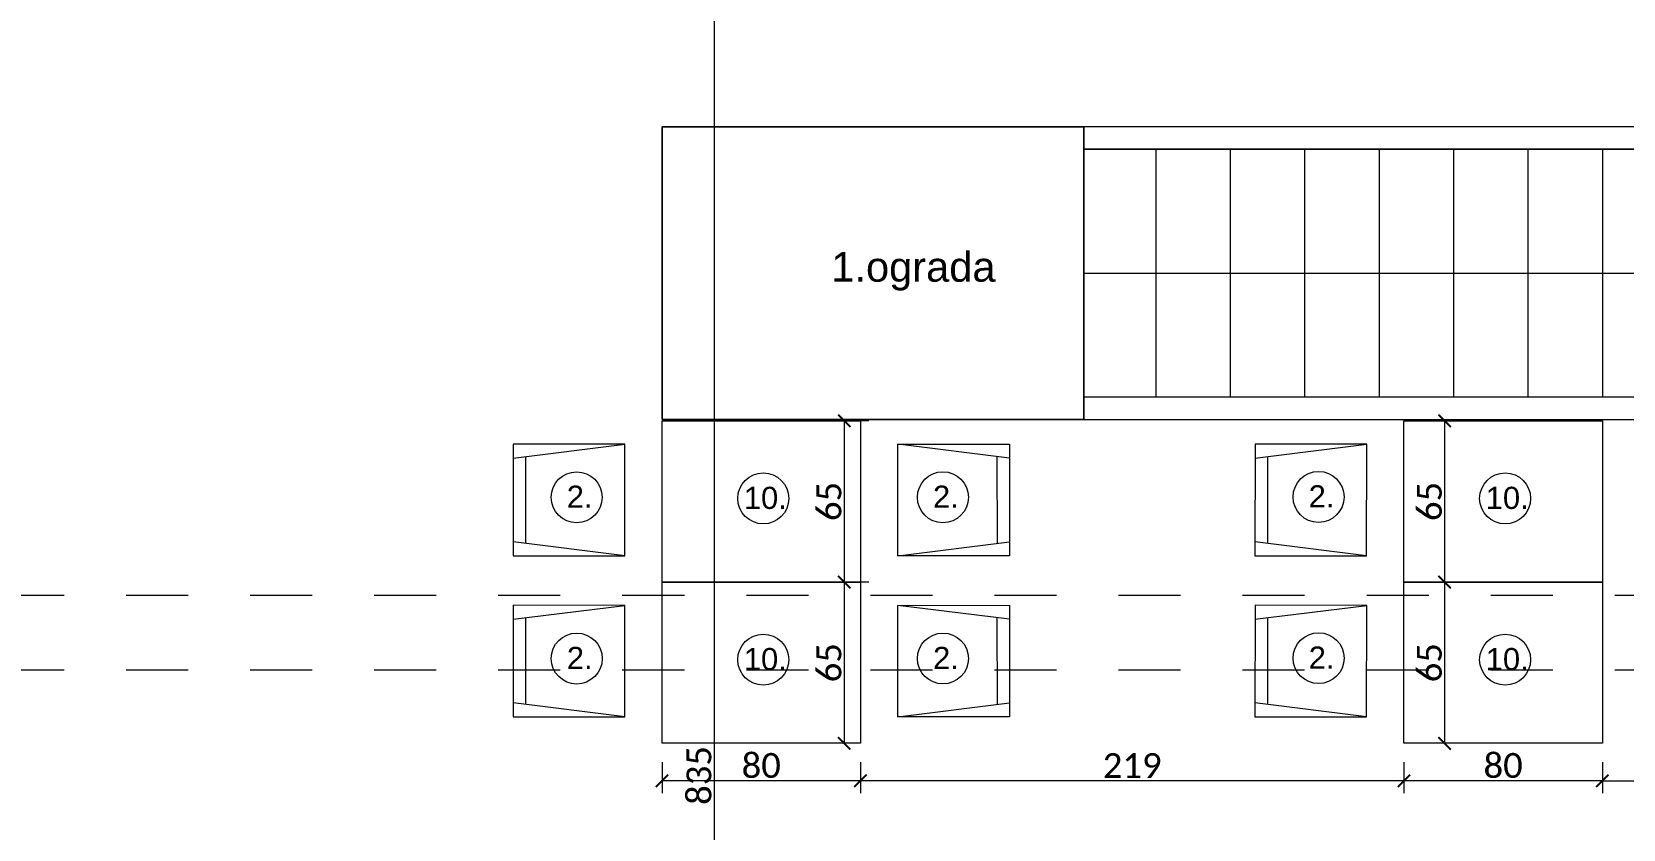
# Model space of a CAD drawing. Header units: centimetres. Extents: x -26724 to 60145, y -23645 to 6771.
# Drawn here: x -18798 to -18157, y 4711 to 5033 of the extents above; entities that cross this region are included whole.
import ezdxf

# ---------------------------------------------------------------- set-up
doc = ezdxf.new("R2010")
doc.units = ezdxf.units.CM
doc.linetypes.add('AUSGEZOGEN', pattern=[0])
doc.linetypes.add('DALEKOVOD_VN', pattern=[5, 2.5, -2.5])
doc.layers.add('3.IZGLED 2', color=7, linetype='Continuous', lineweight=9, true_color=0x4a4a4a)
for name, color, linetype, lineweight in [('4.KOTE', 88, 'Continuous', 15), ('namestaj', 8, 'Continuous', 9), ('namjestaj', 150, 'Continuous', 5)]:
    doc.layers.add(name, color=color, linetype=linetype, lineweight=lineweight)
doc.layers.add('pozicije', color=7, linetype='Continuous')
doc.layers.add('tekst @ 50', color=7, linetype='Continuous')
doc.styles.add('0.15', font='arial.ttf', dxfattribs={"height": 0.15})
doc.styles.add('Notes', font='arial.ttf', dxfattribs={"height": 3})
doc.styles.get("Standard").update_dxf_attribs({"font": 'calibri.ttf'})
doc.dimstyles.new('ja 1 50', dxfattribs={"dimtxt": 10, "dimasz": 5, "dimexe": 5, "dimexo": 5, "dimgap": 1, "dimtad": 1, "dimdec": 0, "dimtxsty": 'Standard', "dimblk": 'ARCHTICK', "dimcen": 2.5, "dimclrd": 256, "dimclrt": 7, "dimadec": 0, "dimazin": 0, "dimtfac": 1, "dimtdec": 0, "dimtix": 1, "dimtmove": 1, "dimatfit": 3, "dimldrblk": 'ARCHTICK', "dimfxl": 10, "dimfxlon": 1, "dimlwd": 0, "dimlwe": 9, "dimarcsym": 0})

# ---------------------------------------------------------------- blocks, each defined once
blk = doc.blocks.new('_ArchTick')
at = {"color": 0, "linetype": 'ByBlock', "const_width": 0.15}
blk.add_lwpolyline([(-0.5, -0.5), (0.5, 0.5)], dxfattribs=at)
blk = doc.blocks.new('*D3008')
at = {"layer": '4.KOTE', "color": 0, "lineweight": 9, "transparency": 16777216}
for p, q in [((-18245.07, 4738.27), (-18245.07, 4725.81)), ((-18165.07, 4738.27), (-18165.07, 4725.81))]:
    blk.add_line(p, q, dxfattribs=at)
at = {"layer": '4.KOTE', "lineweight": 0, "transparency": 16777216}
blk.add_line((-18165.07, 4730.81), (-18245.07, 4730.81), dxfattribs=at)
at = {"layer": 'Defpoints', "color": 0, "lineweight": 50, "transparency": 16777216}
for p in [(-18245.07, 4745.92, 13.5), (-18165.07, 4745.92, 13.5), (-18245.07, 4730.81)]:
    blk.add_point(p, dxfattribs=at)
at = {"layer": '4.KOTE', "lineweight": 0, "transparency": 16777216, "xscale": 5, "yscale": 5, "zscale": 5, "rotation": 180}
blk.add_blockref('_ArchTick', (-18245.07, 4730.81), dxfattribs=at)
at = {"layer": '4.KOTE', "lineweight": 0, "transparency": 16777216, "xscale": 5, "yscale": 5, "zscale": 5}
blk.add_blockref('_ArchTick', (-18165.07, 4730.81), dxfattribs=at)
at = {"layer": '4.KOTE', "color": 7, "transparency": 16777216, "insert": (-18205.07, 4736.94), "char_height": 10, "attachment_point": 5}
blk.add_mtext('80', dxfattribs=at)
blk = doc.blocks.new('*D3009')
at = {"layer": '4.KOTE', "color": 0, "lineweight": 9, "transparency": 16777216}
for p, q in [((-18165.07, 4738.27), (-18165.07, 4725.81)), ((-17985.07, 4738.27), (-17985.07, 4725.81))]:
    blk.add_line(p, q, dxfattribs=at)
at = {"layer": '4.KOTE', "lineweight": 0, "transparency": 16777216}
blk.add_line((-18165.07, 4730.81), (-17985.07, 4730.81), dxfattribs=at)
at = {"layer": 'Defpoints', "color": 0, "lineweight": 50, "transparency": 16777216}
for p in [(-18165.07, 4745.92, 13.5), (-17985.07, 4745.92, 13.5), (-17985.07, 4730.81)]:
    blk.add_point(p, dxfattribs=at)
at = {"layer": '4.KOTE', "lineweight": 0, "transparency": 16777216, "xscale": 5, "yscale": 5, "zscale": 5, "rotation": 180}
blk.add_blockref('_ArchTick', (-18165.07, 4730.81), dxfattribs=at)
at = {"layer": '4.KOTE', "lineweight": 0, "transparency": 16777216, "xscale": 5, "yscale": 5, "zscale": 5}
blk.add_blockref('_ArchTick', (-17985.07, 4730.81), dxfattribs=at)
at = {"layer": '4.KOTE', "color": 7, "transparency": 16777216, "insert": (-18075.07, 4736.94), "char_height": 10, "attachment_point": 5}
blk.add_mtext('180', dxfattribs=at)
blk = doc.blocks.new('*D3010')
at = {"layer": '4.KOTE', "color": 0, "lineweight": 9, "transparency": 16777216}
for p, q in [((-18464.07, 4738.27), (-18464.07, 4725.81)), ((-18245.07, 4738.27), (-18245.07, 4725.81))]:
    blk.add_line(p, q, dxfattribs=at)
at = {"layer": '4.KOTE', "lineweight": 0, "transparency": 16777216}
blk.add_line((-18245.07, 4730.81), (-18464.07, 4730.81), dxfattribs=at)
at = {"layer": 'Defpoints', "color": 0, "lineweight": 50, "transparency": 16777216}
for p in [(-18464.07, 4745.92, 13.5), (-18245.07, 4745.92, 13.5), (-18464.07, 4730.81)]:
    blk.add_point(p, dxfattribs=at)
at = {"layer": '4.KOTE', "lineweight": 0, "transparency": 16777216, "xscale": 5, "yscale": 5, "zscale": 5, "rotation": 180}
blk.add_blockref('_ArchTick', (-18464.07, 4730.81), dxfattribs=at)
at = {"layer": '4.KOTE', "lineweight": 0, "transparency": 16777216, "xscale": 5, "yscale": 5, "zscale": 5}
blk.add_blockref('_ArchTick', (-18245.07, 4730.81), dxfattribs=at)
at = {"layer": '4.KOTE', "color": 7, "transparency": 16777216, "insert": (-18354.57, 4736.94), "char_height": 10, "attachment_point": 5}
blk.add_mtext('219', dxfattribs=at)
blk = doc.blocks.new('*D3011')
at = {"layer": '4.KOTE', "color": 0, "lineweight": 9, "transparency": 16777216}
for p, q in [((-18544.07, 4738.27), (-18544.07, 4725.81)), ((-18464.07, 4738.27), (-18464.07, 4725.81))]:
    blk.add_line(p, q, dxfattribs=at)
at = {"layer": '4.KOTE', "lineweight": 0, "transparency": 16777216}
blk.add_line((-18464.07, 4730.81), (-18544.07, 4730.81), dxfattribs=at)
at = {"layer": 'Defpoints', "color": 0, "lineweight": 50, "transparency": 16777216}
for p in [(-18544.07, 4745.92, 13.5), (-18464.07, 4745.92, 13.5), (-18544.07, 4730.81)]:
    blk.add_point(p, dxfattribs=at)
at = {"layer": '4.KOTE', "lineweight": 0, "transparency": 16777216, "xscale": 5, "yscale": 5, "zscale": 5, "rotation": 180}
blk.add_blockref('_ArchTick', (-18544.07, 4730.81), dxfattribs=at)
at = {"layer": '4.KOTE', "lineweight": 0, "transparency": 16777216, "xscale": 5, "yscale": 5, "zscale": 5}
blk.add_blockref('_ArchTick', (-18464.07, 4730.81), dxfattribs=at)
at = {"layer": '4.KOTE', "color": 7, "transparency": 16777216, "insert": (-18504.07, 4736.94), "char_height": 10, "attachment_point": 5}
blk.add_mtext('80', dxfattribs=at)
blk = doc.blocks.new('*D3012')
at = {"layer": '4.KOTE', "color": 0, "lineweight": 9, "transparency": 16777216}
for p, q in [((-18467.33, 4875.92), (-18475.63, 4875.92)), ((-18467.33, 4810.92), (-18475.63, 4810.92))]:
    blk.add_line(p, q, dxfattribs=at)
at = {"layer": '4.KOTE', "lineweight": 0, "transparency": 16777216}
blk.add_line((-18470.63, 4875.92), (-18470.63, 4810.92), dxfattribs=at)
at = {"layer": 'Defpoints', "color": 0, "lineweight": 50, "transparency": 16777216}
for p in [(-18464.07, 4875.92, 13.5), (-18470.63, 4810.92), (-18464.07, 4810.92, 13.5)]:
    blk.add_point(p, dxfattribs=at)
at = {"layer": '4.KOTE', "lineweight": 0, "transparency": 16777216, "xscale": 5, "yscale": 5, "zscale": 5}
for p, rotation in [((-18470.63, 4875.92), 90), ((-18470.63, 4810.92), 270)]:
    blk.add_blockref('_ArchTick', p, dxfattribs=dict(at, rotation=rotation))
at = {"layer": '4.KOTE', "color": 7, "transparency": 16777216, "insert": (-18476.75, 4843.42), "char_height": 10, "attachment_point": 5, "rotation": 90}
blk.add_mtext('65', dxfattribs=at)
blk = doc.blocks.new('*D3013')
at = {"layer": '4.KOTE', "color": 0, "lineweight": 9, "transparency": 16777216}
for p, q in [((-18467.33, 4810.92), (-18475.63, 4810.92)), ((-18467.33, 4745.92), (-18475.63, 4745.92))]:
    blk.add_line(p, q, dxfattribs=at)
at = {"layer": '4.KOTE', "lineweight": 0, "transparency": 16777216}
blk.add_line((-18470.63, 4810.92), (-18470.63, 4745.92), dxfattribs=at)
at = {"layer": 'Defpoints', "color": 0, "lineweight": 50, "transparency": 16777216}
for p in [(-18464.07, 4810.92, 13.5), (-18470.63, 4745.92), (-18464.07, 4745.92, 13.5)]:
    blk.add_point(p, dxfattribs=at)
at = {"layer": '4.KOTE', "lineweight": 0, "transparency": 16777216, "xscale": 5, "yscale": 5, "zscale": 5}
for p, rotation in [((-18470.63, 4810.92), 90), ((-18470.63, 4745.92), 270)]:
    blk.add_blockref('_ArchTick', p, dxfattribs=dict(at, rotation=rotation))
at = {"layer": '4.KOTE', "color": 7, "transparency": 16777216, "insert": (-18476.75, 4778.42), "char_height": 10, "attachment_point": 5, "rotation": 90}
blk.add_mtext('65', dxfattribs=at)
blk = doc.blocks.new('*D3014')
at = {"layer": '4.KOTE', "color": 0, "lineweight": 9, "transparency": 16777216}
for p, q in [((-18460.66, 4875.92), (-18475.63, 4875.92)), ((-18460.66, 4810.92), (-18475.63, 4810.92))]:
    blk.add_line(p, q, dxfattribs=at)
at = {"layer": '4.KOTE', "lineweight": 0, "transparency": 16777216}
blk.add_line((-18470.63, 4875.92), (-18470.63, 4810.92), dxfattribs=at)
at = {"layer": 'Defpoints', "color": 0, "lineweight": 50, "transparency": 16777216}
for p in [(-18245.07, 4875.92, 13.5), (-18470.63, 4810.92), (-18245.07, 4810.92, 13.5)]:
    blk.add_point(p, dxfattribs=at)
at = {"layer": '4.KOTE', "lineweight": 0, "transparency": 16777216, "xscale": 5, "yscale": 5, "zscale": 5}
for p, rotation in [((-18470.63, 4875.92), 90), ((-18470.63, 4810.92), 270)]:
    blk.add_blockref('_ArchTick', p, dxfattribs=dict(at, rotation=rotation))
at = {"layer": '4.KOTE', "color": 7, "transparency": 16777216, "insert": (-18476.75, 4843.42), "char_height": 10, "attachment_point": 5, "rotation": 90}
blk.add_mtext('65', dxfattribs=at)
blk = doc.blocks.new('*D3015')
at = {"layer": '4.KOTE', "color": 0, "lineweight": 9, "transparency": 16777216}
for p, q in [((-18236.34, 4875.92), (-18223.66, 4875.92)), ((-18236.34, 4810.92), (-18223.66, 4810.92))]:
    blk.add_line(p, q, dxfattribs=at)
at = {"layer": '4.KOTE', "lineweight": 0, "transparency": 16777216}
blk.add_line((-18228.66, 4875.92), (-18228.66, 4810.92), dxfattribs=at)
at = {"layer": 'Defpoints', "color": 0, "lineweight": 50, "transparency": 16777216}
for p in [(-18245.07, 4875.92, 13.5), (-18245.07, 4810.92, 13.5), (-18228.66, 4810.92)]:
    blk.add_point(p, dxfattribs=at)
at = {"layer": '4.KOTE', "lineweight": 0, "transparency": 16777216, "xscale": 5, "yscale": 5, "zscale": 5}
for p, rotation in [((-18228.66, 4875.92), 90), ((-18228.66, 4810.92), 270)]:
    blk.add_blockref('_ArchTick', p, dxfattribs=dict(at, rotation=rotation))
at = {"layer": '4.KOTE', "color": 7, "transparency": 16777216, "insert": (-18234.77, 4843.42), "char_height": 10, "attachment_point": 5, "rotation": 90}
blk.add_mtext('65', dxfattribs=at)
blk = doc.blocks.new('*D3016')
at = {"layer": '4.KOTE', "color": 0, "lineweight": 9, "transparency": 16777216}
for p, q in [((-18236.34, 4810.92), (-18223.66, 4810.92)), ((-18230.39, 4745.92), (-18233.66, 4745.92))]:
    blk.add_line(p, q, dxfattribs=at)
at = {"layer": '4.KOTE', "lineweight": 0, "transparency": 16777216}
blk.add_line((-18228.66, 4810.92), (-18228.66, 4745.92), dxfattribs=at)
at = {"layer": 'Defpoints', "color": 0, "lineweight": 50, "transparency": 16777216}
for p in [(-18245.07, 4810.92, 13.5), (-18228.66, 4745.92, 13.5), (-18228.66, 4745.92)]:
    blk.add_point(p, dxfattribs=at)
at = {"layer": '4.KOTE', "lineweight": 0, "transparency": 16777216, "xscale": 5, "yscale": 5, "zscale": 5}
for p, rotation in [((-18228.66, 4810.92), 90), ((-18228.66, 4745.92), 270)]:
    blk.add_blockref('_ArchTick', p, dxfattribs=dict(at, rotation=rotation))
at = {"layer": '4.KOTE', "color": 7, "transparency": 16777216, "insert": (-18234.77, 4778.42), "char_height": 10, "attachment_point": 5, "rotation": 90}
blk.add_mtext('65', dxfattribs=at)
blk = doc.blocks.new('*D3057')
at = {"layer": '4.KOTE', "color": 0, "lineweight": 9, "transparency": 16777216}
for p, q in [((-18514.78, 5150.46), (-18528.03, 5150.46)), ((-18513.36, 4315.46), (-18528.03, 4315.46))]:
    blk.add_line(p, q, dxfattribs=at)
at = {"layer": '4.KOTE', "lineweight": 0, "transparency": 16777216}
blk.add_line((-18523.03, 5150.46), (-18523.03, 4315.46), dxfattribs=at)
at = {"layer": 'Defpoints', "color": 0, "lineweight": 50, "transparency": 16777216}
for p in [(-18502.57, 5150.46, 13.5), (-18523.03, 4315.46), (-18465.08, 4315.46, 13.5)]:
    blk.add_point(p, dxfattribs=at)
at = {"layer": '4.KOTE', "lineweight": 0, "transparency": 16777216, "xscale": 5, "yscale": 5, "zscale": 5}
for p, rotation in [((-18523.03, 5150.46), 90), ((-18523.03, 4315.46), 270)]:
    blk.add_blockref('_ArchTick', p, dxfattribs=dict(at, rotation=rotation))
at = {"layer": '4.KOTE', "color": 7, "transparency": 16777216, "insert": (-18529.15, 4732.96), "char_height": 10, "attachment_point": 5, "rotation": 90}
blk.add_mtext('835', dxfattribs=at)

msp = doc.modelspace()

# ---------------------------------------------------------------- linework, layer by layer
at = {"layer": '3.IZGLED 2', "transparency": 33554687}
for p, q in [((-18345.07, 4985.46, 13.5), (-18345.07, 4885.46, 13.5)), ((-18315.07, 4985.46, 13.5), (-18315.07, 4885.46, 13.5)), ((-18285.07, 4985.46, 13.5), (-18285.07, 4885.46, 13.5)), ((-18255.07, 4985.46, 13.5), (-18255.07, 4885.46, 13.5)), ((-18225.07, 4985.46, 13.5), (-18225.07, 4885.46, 13.5)), ((-18195.07, 4985.46, 13.5), (-18195.07, 4885.46, 13.5)), ((-18165.07, 4985.46, 13.5), (-18165.07, 4885.46, 13.5))]:
    msp.add_line(p, q, dxfattribs=at)
at = {"layer": '3.IZGLED 2'}
msp.add_line((-18374.07, 4935.46, 13.5), (-18105.07, 4935.46, 13.5), dxfattribs=at)
at = {"layer": '3.IZGLED 2', "color": 32, "linetype": 'DALEKOVOD_VN', "ltscale": 10, "true_color": 0xcd6928}
for p, q in [((-17985.07, 4805.46, 13.5), (-19185.07, 4805.46, 13.5)), ((-17985.07, 4775.46, 13.5), (-19185.07, 4775.46, 13.5))]:
    msp.add_line(p, q, dxfattribs=at)
at = {"layer": 'namestaj'}
for centre in [(-18578.47, 4845.1), (-18430.87, 4845.12), (-18279.47, 4845.25), (-18503.26, 4844.64, -40.5), (-18204.26, 4844.64, -40.5), (-18578.44, 4780.1), (-18503.26, 4779.64, -40.5), (-18430.84, 4780.12), (-18279.44, 4780.25), (-18204.26, 4779.64, -40.5)]:
    msp.add_circle(centre, 10.27, dxfattribs=at)
at = {"layer": 'namjestaj', "transparency": 33554687}
for p, q in [((-18374.07, 4876.46, 13.5), (-18374.07, 4994.46, 13.5)), ((-18105.07, 4985.46, 13.5), (-18374.07, 4985.46, 13.5))]:
    msp.add_line(p, q, dxfattribs=at)
at = {"layer": 'namjestaj', "linetype": 'AUSGEZOGEN', "lineweight": 18, "transparency": 33554687}
for p, q in [((-18544.07, 4810.92, 13.5), (-18544.07, 4875.92, 13.5)), ((-18544.07, 4875.92, 13.5), (-18464.07, 4875.92, 13.5)), ((-18464.07, 4875.92, 13.5), (-18464.07, 4810.92, 13.5)), ((-18245.07, 4810.92, 13.5), (-18245.07, 4875.92, 13.5)), ((-18245.07, 4875.92, 13.5), (-18165.07, 4875.92, 13.5)), ((-18165.07, 4875.92, 13.5), (-18165.07, 4810.92, 13.5)), ((-18604.07, 4866.56, 13.5), (-18604.09, 4821.56, 13.5)), ((-18604.08, 4860.94, 13.5), (-18559.07, 4866.54, 13.5)), ((-18559.07, 4866.54, 13.5), (-18604.07, 4866.56, 13.5)), ((-18599.08, 4861.56, 13.5), (-18599.09, 4826.56, 13.5)), ((-18559.09, 4821.54, 13.5), (-18559.07, 4866.54, 13.5)), ((-18449.07, 4866.54, 13.5), (-18404.07, 4866.56, 13.5)), ((-18404.07, 4860.94, 13.5), (-18449.07, 4866.54, 13.5)), ((-18449.05, 4821.54, 13.5), (-18449.07, 4866.54, 13.5)), ((-18409.07, 4861.56, 13.5), (-18409.05, 4826.56, 13.5)), ((-18404.07, 4866.56, 13.5), (-18404.05, 4821.56, 13.5)), ((-18305.07, 4866.56, 13.5), (-18305.09, 4821.56, 13.5)), ((-18305.08, 4860.94, 13.5), (-18260.07, 4866.54, 13.5)), ((-18260.07, 4866.54, 13.5), (-18305.07, 4866.56, 13.5)), ((-18300.08, 4861.56, 13.5), (-18300.09, 4826.56, 13.5)), ((-18260.09, 4821.54, 13.5), (-18260.07, 4866.54, 13.5)), ((-18559.09, 4821.54, 13.5), (-18604.09, 4827.19, 13.5)), ((-18449.05, 4821.54, 13.5), (-18404.06, 4827.19, 13.5)), ((-18260.09, 4821.54, 13.5), (-18305.09, 4827.19, 13.5)), ((-18604.09, 4821.56, 13.5), (-18559.09, 4821.54, 13.5)), ((-18604.09, 4821.56, 13.5), (-18604.09, 4821.56, 13.5)), ((-18404.05, 4821.56, 13.5), (-18449.05, 4821.54, 13.5)), ((-18404.05, 4821.56, 13.5), (-18404.05, 4821.56, 13.5)), ((-18305.09, 4821.56, 13.5), (-18260.09, 4821.54, 13.5)), ((-18305.09, 4821.56, 13.5), (-18305.09, 4821.56, 13.5)), ((-18464.07, 4810.92, 13.5), (-18544.07, 4810.92, 13.5)), ((-18544.07, 4745.92, 13.5), (-18544.07, 4810.92, 13.5)), ((-18544.07, 4810.92, 13.5), (-18464.07, 4810.92, 13.5)), ((-18464.07, 4810.92, 13.5), (-18464.07, 4810.92, 13.5)), ((-18464.07, 4810.92, 13.5), (-18464.07, 4745.92, 13.5)), ((-18165.07, 4810.92, 13.5), (-18245.07, 4810.92, 13.5)), ((-18245.07, 4745.92, 13.5), (-18245.07, 4810.92, 13.5)), ((-18245.07, 4810.92, 13.5), (-18165.07, 4810.92, 13.5)), ((-18165.07, 4810.92, 13.5), (-18165.07, 4810.92, 13.5)), ((-18165.07, 4810.92, 13.5), (-18165.07, 4745.92, 13.5)), ((-18604.07, 4801.56, 13.5), (-18604.09, 4756.56, 13.5)), ((-18604.08, 4795.94, 13.5), (-18559.07, 4801.54, 13.5)), ((-18559.07, 4801.54, 13.5), (-18604.07, 4801.56, 13.5)), ((-18559.09, 4756.54, 13.5), (-18559.07, 4801.54, 13.5)), ((-18449.07, 4801.54, 13.5), (-18404.07, 4801.56, 13.5)), ((-18404.07, 4795.94, 13.5), (-18449.07, 4801.54, 13.5)), ((-18449.05, 4756.54, 13.5), (-18449.07, 4801.54, 13.5)), ((-18404.07, 4801.56, 13.5), (-18404.05, 4756.56, 13.5)), ((-18305.07, 4801.56, 13.5), (-18305.09, 4756.56, 13.5)), ((-18305.08, 4795.94, 13.5), (-18260.07, 4801.54, 13.5)), ((-18260.07, 4801.54, 13.5), (-18305.07, 4801.56, 13.5)), ((-18260.09, 4756.54, 13.5), (-18260.07, 4801.54, 13.5)), ((-18599.08, 4796.56, 13.5), (-18599.09, 4761.56, 13.5)), ((-18409.07, 4796.56, 13.5), (-18409.05, 4761.56, 13.5)), ((-18300.08, 4796.56, 13.5), (-18300.09, 4761.56, 13.5)), ((-18559.09, 4756.54, 13.5), (-18604.09, 4762.19, 13.5)), ((-18449.05, 4756.54, 13.5), (-18404.06, 4762.19, 13.5)), ((-18260.09, 4756.54, 13.5), (-18305.09, 4762.19, 13.5)), ((-18604.09, 4756.56, 13.5), (-18559.09, 4756.54, 13.5)), ((-18604.09, 4756.56, 13.5), (-18604.09, 4756.56, 13.5)), ((-18404.05, 4756.56, 13.5), (-18449.05, 4756.54, 13.5)), ((-18404.05, 4756.56, 13.5), (-18404.05, 4756.56, 13.5)), ((-18305.09, 4756.56, 13.5), (-18260.09, 4756.54, 13.5)), ((-18305.09, 4756.56, 13.5), (-18305.09, 4756.56, 13.5)), ((-18464.07, 4745.92, 13.5), (-18544.07, 4745.92, 13.5)), ((-18464.07, 4745.92, 13.5), (-18464.07, 4745.92, 13.5)), ((-18165.07, 4745.92, 13.5), (-18245.07, 4745.92, 13.5)), ((-18165.07, 4745.92, 13.5), (-18165.07, 4745.92, 13.5))]:
    msp.add_line(p, q, dxfattribs=at)
at = {"layer": 'namjestaj', "elevation": 13.5}
for points in [[(-18374.07, 4985.46), (-18105.07, 4985.46), (-18105.07, 4994.46), (-18544.07, 4994.46), (-18544.07, 4876.46), (-17985.07, 4876.46)], [(-17985.07, 4885.46), (-18374.07, 4885.46)]]:
    msp.add_lwpolyline(points, dxfattribs=at)
msp.add_lwpolyline([(-18544.07, 4994.46), (-18374.07, 4994.46), (-18374.07, 4876.46), (-18544.07, 4876.46)], close=True, dxfattribs=at)

# ---------------------------------------------------------------- texts
at = {"layer": 'pozicije', "style": '0.15'}
for s, p in [('2.', (-18582.46, 4840.87)), ('10.', (-18511.1, 4840.41, -40.5)), ('2.', (-18434.86, 4840.89)), ('2.', (-18283.46, 4841.02)), ('10.', (-18212.1, 4840.41, -40.5)), ('2.', (-18582.43, 4775.87)), ('2.', (-18434.83, 4775.89)), ('2.', (-18283.43, 4776.02)), ('10.', (-18511.1, 4775.41, -40.5)), ('10.', (-18212.1, 4775.41, -40.5))]:
    msp.add_text(s, height=8.93, dxfattribs=at).set_placement(p)
at = {"layer": 'tekst @ 50', "color": 7, "ltscale": 0.8, "insert": (-18475.83, 4944.02), "char_height": 12, "attachment_point": 1, "style": 'Notes'}
msp.add_mtext_dynamic_manual_height_columns('1.ograda', width=290.6445, gutter_width=750, heights=[0], dxfattribs=at)

# ---------------------------------------------------------------- dimensions: what is measured, and where the dimension line sits
at = {"layer": '4.KOTE'}
for base, p1, p2, picture, middle in [((-18523.03, 4315.46), (-18502.57, 5150.46, 13.5), (-18465.08, 4315.46, 13.5), '*D3057', (-18529.15, 4732.96)), ((-18470.63, 4810.92), (-18464.07, 4875.92, 13.5), (-18464.07, 4810.92, 13.5), '*D3012', (-18476.75, 4843.42)), ((-18470.63, 4810.92), (-18245.07, 4875.92, 13.5), (-18245.07, 4810.92, 13.5), '*D3014', (-18476.75, 4843.42)), ((-18228.66, 4810.92), (-18245.07, 4875.92, 13.5), (-18245.07, 4810.92, 13.5), '*D3015', (-18234.77, 4843.42)), ((-18470.63, 4745.92), (-18464.07, 4810.92, 13.5), (-18464.07, 4745.92, 13.5), '*D3013', (-18476.75, 4778.42)), ((-18228.66, 4745.92), (-18245.07, 4810.92, 13.5), (-18228.66, 4745.92, 13.5), '*D3016', (-18234.77, 4778.42))]:
    dim = msp.add_linear_dim(base=base, p1=p1, p2=p2, angle=90, dimstyle='ja 1 50', dxfattribs=at)
    dim.commit()
    dim.dimension.update_dxf_attribs({"geometry": picture, "text_midpoint": middle})
for base, p1, p2, picture, middle in [((-18544.07, 4730.81), (-18464.07, 4745.92, 13.5), (-18544.07, 4745.92, 13.5), '*D3011', (-18504.07, 4736.94)), ((-18464.07, 4730.81), (-18245.07, 4745.92, 13.5), (-18464.07, 4745.92, 13.5), '*D3010', (-18354.57, 4736.94)), ((-18245.07, 4730.81), (-18165.07, 4745.92, 13.5), (-18245.07, 4745.92, 13.5), '*D3008', (-18205.07, 4736.94)), ((-17985.07, 4730.81), (-18165.07, 4745.92, 13.5), (-17985.07, 4745.92, 13.5), '*D3009', (-18075.07, 4736.94))]:
    dim = msp.add_linear_dim(base=base, p1=p1, p2=p2, dimstyle='ja 1 50', dxfattribs=at)
    dim.commit()
    dim.dimension.update_dxf_attribs({"geometry": picture, "text_midpoint": middle})

doc.saveas('drawing.dxf')
